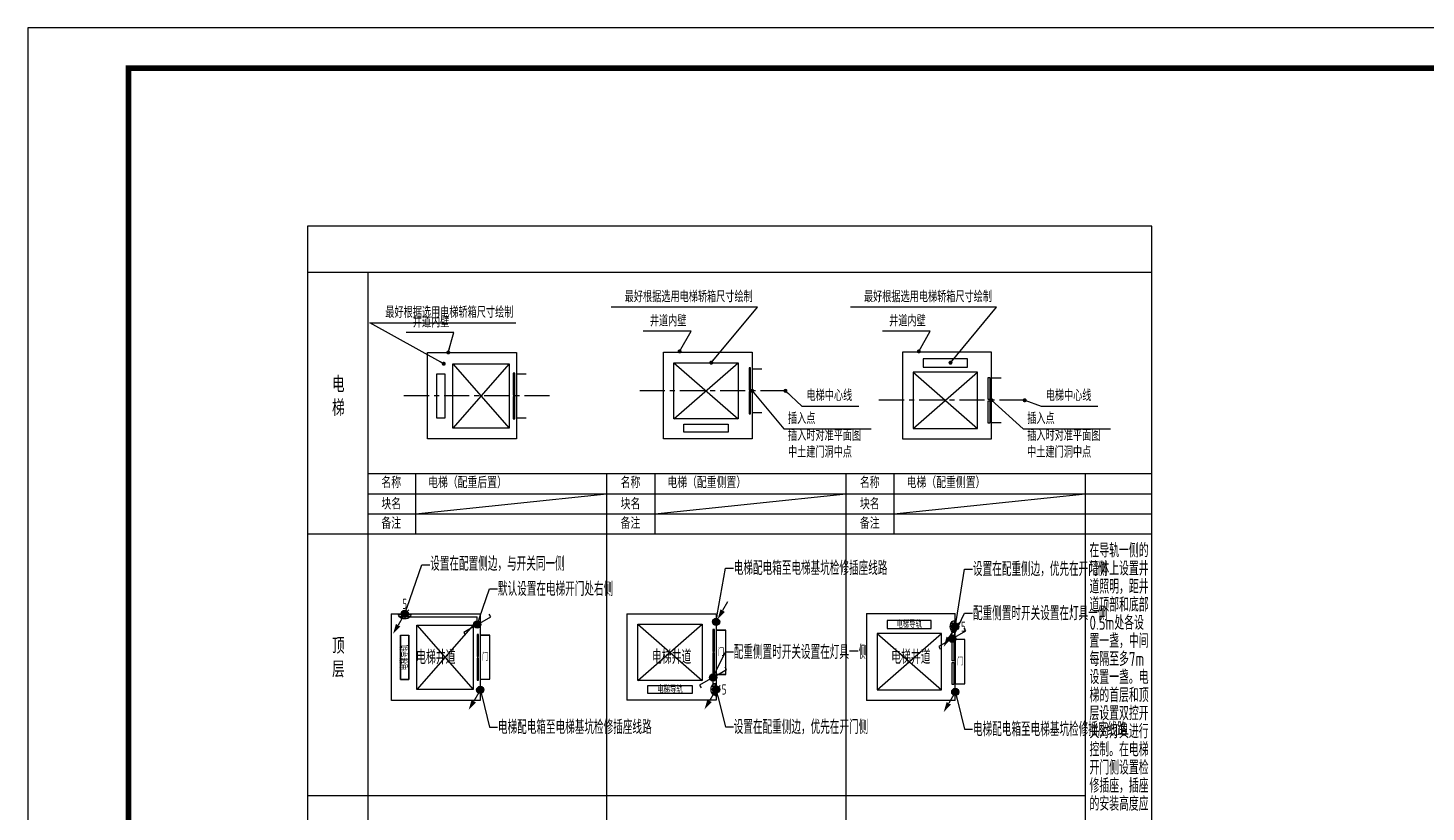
# Model space of a CAD drawing. Header units: millimetres. Extents: x -714894 to -19295, y 3400 to 234118.
# Drawn here: x -319647 to -284877, y 147502 to 166998 of the extents above; entities that cross this region are included whole.
import ezdxf
from ezdxf import colors
from ezdxf.entities.mleader import LeaderData, LeaderLine
from ezdxf.enums import TextEntityAlignment as Align
from ezdxf.math import Vec2, Vec3

# ---------------------------------------------------------------- set-up
doc = ezdxf.new("R2010")
doc.units = ezdxf.units.MM
doc.header["$LTSCALE"] = 500
doc.linetypes.add('CENTER', pattern=[2, 1.25, -0.25, 0.25, -0.25])
for name, color, linetype in [('AD-NAME-ROOM', 9, 'Continuous'), ('AD-POST-ARCH', 51, 'Continuous'), ('AE-EQPM', 70, 'Continuous'), ('AE-FLOR', 151, 'Continuous'), ('AE-WALL', 255, 'Continuous'), ('C-SHET-SHET', 144, 'Continuous'), ('C-XREF-INT', 7, 'Continuous'), ('E-LITE-DEVC', 3, 'Continuous'), ('E-LITE-DIMS', 6, 'Continuous'), ('E-LITE-LITE', 3, 'Continuous'), ('E-LITE-WIRE', 4, 'Continuous'), ('E-POWR-EQPM', 3, 'Continuous'), ('E-UNIV-EL', 140, 'Continuous'), ('E-UNIV-NOTE', 6, 'Continuous')]:
    doc.layers.add(name, color=color, linetype=linetype)
doc.layers.add('AI-门', color=3, linetype='Continuous', plot=False)
doc.layers.add('E-SHET-VPRT', color=5, linetype='Continuous', plot=False)
doc.styles.add('TH-STYLE1', font='Stfangso_0.ttf', dxfattribs={"width": 0.65})
doc.styles.add('TH-STYLE3', font='tssdeng.shx', dxfattribs={"width": 0.65, "bigfont": 'tssdchn.shx'})
doc.dimstyles.new('TH-DIM100', dxfattribs={"dimscale": 100, "dimtxt": 2.5, "dimasz": 2, "dimexe": 1, "dimexo": 1, "dimgap": 1.5, "dimtad": 1, "dimdec": 3, "dimdsep": 46, "dimtxsty": 'TH-STYLE1', "dimblk1": 'ARCHTICK', "dimblk2": 'ARCHTICK', "dimsah": 1, "dimcen": -1, "dimclrd": 256, "dimclre": 256, "dimclrt": 256, "dimazin": 0, "dimtfac": 1, "dimtdec": 3, "dimtix": 1, "dimtmove": 2, "dimatfit": 0, "dimldrblk": 'ARCHTICK', "dimfxl": 2, "dimtolj": 1, "dimtzin": 0, "dimlwd": -1, "dimlwe": -1, "dimarcsym": 0})

# ---------------------------------------------------------------- blocks, each defined once
blk = doc.blocks.new('SH_THAPE_A0L')
blk.add_lwpolyline([(0, 0), (1189, 0), (1189, 841), (0, 841)], close=True)
at = {"const_width": 1.4}
blk.add_lwpolyline([(25, 831), (25, 10), (1179, 10), (1179, 831)], close=True, dxfattribs=at)
blk = doc.blocks.new('_ARCHTICK')
at = {"color": 0, "linetype": 'ByBlock', "const_width": 0.15}
blk.add_lwpolyline([(-0.5, -0.5), (0.5, 0.5)], dxfattribs=at)
blk = doc.blocks.new('电梯（配重后置）')
at = {"layer": 'AE-EQPM'}
for p, q in [((-180, 800), (-1580, -800)), ((-1580, 800), (-180, -800))]:
    blk.add_line(p, q, dxfattribs=at)
for points in [[(-1580, 800), (-180, 800), (-180, -800), (-1580, -800)], [(-1980, 550), (-1780, 550), (-1780, -550), (-1980, -550)], [(-40, 18), (-40, 568), (-80, 568), (-80, 18)], [(-40, -568), (-40, -18), (-80, -18), (-80, -568)]]:
    blk.add_lwpolyline(points, close=True, dxfattribs=at)
at = {"layer": 'AE-FLOR', "extrusion": (0, 0, -1)}
blk.add_line((0, 550), (0, -550), dxfattribs=at)
at = {"layer": 'AE-WALL'}
blk.add_lwpolyline([(240, -550), (0, -550), (0, -1070), (-2210, -1070), (-2210, 1080), (0, 1080), (0, 550), (240, 550)], dxfattribs=at)
blk = doc.blocks.new('电梯（配重侧置）')
at = {"layer": 'AE-EQPM'}
for p, q in [((-1948, 700), (-348, -700)), ((-1948, -700), (-348, 700))]:
    blk.add_line(p, q, dxfattribs=at)
for points in [[(-1948, 700), (-348, 700), (-348, -700), (-1948, -700)], [(-80, 18), (-40, 18), (-40, 568), (-80, 568)], [(-40, -568), (-40, -18), (-80, -18), (-80, -568)], [(-1698, -826), (-598, -826), (-598, -1026), (-1698, -1026)]]:
    blk.add_lwpolyline(points, close=True, dxfattribs=at)
at = {"layer": 'AE-FLOR', "extrusion": (0, 0, -1)}
blk.add_line((0, 550), (0, -550), dxfattribs=at)
at = {"layer": 'AE-WALL'}
blk.add_lwpolyline([(240, -550), (0, -550), (0, -1192), (-2210, -1192), (-2210, 958), (0, 958), (0, 550), (240, 550)], dxfattribs=at)
blk = doc.blocks.new('E-BL317-1')
for p, q in [((-1.5, 0.25), (-1.5, 0)), ((-1.5, 0.25), (1.51, 0.25)), ((1.5, 0), (-1.5, 0)), ((1.5, 0.25), (1.5, 0))]:
    blk.add_line(p, q)
at = {"extrusion": (0, 0, -1)}
blk.add_ellipse((0, 0.25), major_axis=(-1.5, 0), ratio=0.667979, start_param=0, end_param=3.141593, dxfattribs=at)
at = {"layer": 'E-UNIV-EL'}
for p, q in [((-1.29, 0.75), (1.3, 0.75)), ((-0.75, 0.25), (-0.75, 1.12)), ((0, 0.25), (0, 1.25)), ((0.75, 0.25), (0.75, 1.12))]:
    blk.add_line(p, q, dxfattribs=at)
blk = doc.blocks.new('*U1167')
for p, q in [((-1.94, 4.11), (-2.59, 3.73)), ((-0.38, 1.4), (-1.94, 4.11)), ((0.37, 0.1), (1.94, -2.61)), ((1.94, -2.61), (2.59, -2.23))]:
    blk.add_line(p, q)
at = {"const_width": 0.75}
blk.add_lwpolyline([(0.37, 0.75, -1), (-0.38, 0.75, -1)], format="xyb", close=True, dxfattribs=at)
blk.add_circle((0, 0.75), 0.75)
blk = doc.blocks.new('*U286')
for p, q in [((0.38, 1.4), (1.94, 4.11)), ((1.94, 4.11), (2.59, 3.73)), ((-0.38, 0.1), (-1.94, -2.61)), ((-1.94, -2.61), (-2.59, -2.23))]:
    blk.add_line(p, q)
at = {"const_width": 0.75}
blk.add_lwpolyline([(-0.38, 0.75, 1), (0.38, 0.75, 1)], format="xyb", close=True, dxfattribs=at)
blk.add_circle((0, 0.75), 0.75)
blk = doc.blocks.new('E-BLEADER-1')
blk.add_line((0.38, 0.65), (1.63, 2.81))
blk.add_lwpolyline([(1.63, 2.81, 1.25, 0, 0), (2.88, 4.98, 0, 0, 0)], format="xyseb")
at = {"const_width": 0.75}
blk.add_lwpolyline([(-0.38, 0, 1), (0.38, 0, 1)], format="xyb", close=True, dxfattribs=at)
blk.add_circle((0, 0), 0.75)
blk = doc.blocks.new('电梯（配重侧置）2')
at = {"layer": 'AE-EQPM'}
for p, q in [((-1948, -700), (-348, 700)), ((-1948, 700), (-348, -700))]:
    blk.add_line(p, q, dxfattribs=at)
for points in [[(-1948, -700), (-348, -700), (-348, 700), (-1948, 700)], [(-1698, 826), (-598, 826), (-598, 1026), (-1698, 1026)], [(-40, 568), (-40, 18), (-80, 18), (-80, 568)], [(-80, -18), (-40, -18), (-40, -568), (-80, -568)]]:
    blk.add_lwpolyline(points, close=True, dxfattribs=at)
at = {"layer": 'AE-FLOR', "extrusion": (0, 0, -1)}
blk.add_line((0, -550), (0, 550), dxfattribs=at)
at = {"layer": 'AE-WALL'}
blk.add_lwpolyline([(240, 550), (0, 550), (0, 1192), (-2210, 1192), (-2210, -958), (0, -958), (0, -550), (240, -550)], dxfattribs=at)
blk = doc.blocks.new('E-BLEADER-2')
blk.add_line((-2.88, -4.98), (-1.63, -2.81))
at = {"const_width": 0.75}
blk.add_lwpolyline([(-0.38, 0, 1), (0.38, 0, 1)], format="xyb", close=True, dxfattribs=at)
blk.add_lwpolyline([(-1.63, -2.81, 1.25, 0, 0), (-0.38, -0.65, 0, 0, 0)], format="xyseb")
blk.add_circle((0, 0), 0.75)
blk = doc.blocks.new('_DotBlank')
at = {"color": 0, "linetype": 'ByBlock', "lineweight": -2}
blk.add_line((-0.5, 0), (-1, 0), dxfattribs=at)
blk.add_circle((0, 0), 0.5, dxfattribs=at)
blk = doc.blocks.new('E-ANNO04')
blk.add_line((-1, -1), (1, 1))
at = {"style": 'TH-STYLE3', "width": 0.7}
blk.add_attdef('N', text='', height=2.5, dxfattribs=at).set_placement((0, 2.5), align=Align.MIDDLE)

msp = doc.modelspace()

# ---------------------------------------------------------------- linework, layer by layer
for p, q in [((-311197.28, 160916.91), (-311197.28, 134916.91)), ((-311197.28, 155916.91), (-291697.28, 155916.91)), ((-310011.02, 155916.91), (-310011.02, 154416.91)), ((-305247.28, 134916.91), (-305247.28, 155916.91)), ((-304061.02, 155916.91), (-304061.02, 154416.91)), ((-299297.28, 134916.91), (-299297.28, 155916.91)), ((-298111.02, 155916.91), (-298111.02, 154416.91)), ((-293347.28, 134916.91), (-293347.28, 155916.91)), ((-311197.28, 155416.91), (-291697.28, 155416.91)), ((-310011.02, 154916.91), (-305247.28, 155416.91)), ((-304061.02, 154916.91), (-299297.28, 155416.91)), ((-298111.02, 154916.91), (-293347.28, 155416.91)), ((-311197.28, 154916.91), (-291697.28, 154916.91)), ((-312697.28, 154416.91), (-291697.28, 154416.91)), ((-312697.28, 147916.91), (-293347.28, 147916.91))]:
    msp.add_line(p, q)
msp.add_lwpolyline([(-291697.28, 134916.91), (-291697.28, 160916.91), (-312697.28, 160916.91), (-312697.28, 134916.91), (-291697.28, 134916.91)])
at = {"layer": 'AD-POST-ARCH', "color": 8, "linetype": 'CENTER'}
for p, q in [((-300807.38, 157975.15), (-304522.14, 157975.15)), ((-306672.96, 157848.59), (-310328.67, 157848.59)), ((-294857.38, 157740.84), (-298572.14, 157740.84))]:
    msp.add_line(p, q, dxfattribs=at)
at = {"layer": 'AE-EQPM'}
for p, q in [((-307678.73, 158648.59), (-309078.73, 157048.59)), ((-309078.73, 158648.59), (-307678.73, 157048.59)), ((-303581.8, 158675.15), (-301981.8, 157275.15)), ((-303581.8, 157275.15), (-301981.8, 158675.15)), ((-297631.8, 157040.84), (-296031.8, 158440.84)), ((-297631.8, 158440.84), (-296031.8, 157040.84))]:
    msp.add_line(p, q, dxfattribs=at)
for points in [[(-309078.73, 158648.59), (-307678.73, 158648.59), (-307678.73, 157048.59), (-309078.73, 157048.59)], [(-303581.8, 158675.15), (-301981.8, 158675.15), (-301981.8, 157275.15), (-303581.8, 157275.15)], [(-297381.8, 158567.08), (-296281.8, 158567.08), (-296281.8, 158767.08), (-297381.8, 158767.08)], [(-309478.73, 158398.59), (-309278.73, 158398.59), (-309278.73, 157298.59), (-309478.73, 157298.59)], [(-307538.73, 157866.93), (-307538.73, 158416.93), (-307578.71, 158416.93), (-307578.71, 157866.93)], [(-301713.79, 157993.49), (-301673.81, 157993.49), (-301673.81, 158543.49), (-301713.79, 158543.49)], [(-297631.8, 157040.84), (-296031.8, 157040.84), (-296031.8, 158440.84), (-297631.8, 158440.84)], [(-295723.81, 158309.17), (-295723.81, 157759.17), (-295763.79, 157759.17), (-295763.79, 158309.17)], [(-301673.81, 157406.82), (-301673.81, 157956.82), (-301713.79, 157956.82), (-301713.79, 157406.82)], [(-307538.73, 157280.26), (-307538.73, 157830.26), (-307578.71, 157830.26), (-307578.71, 157280.26)], [(-295763.79, 157722.51), (-295723.81, 157722.51), (-295723.81, 157172.51), (-295763.79, 157172.51)], [(-303331.8, 157148.91), (-302231.8, 157148.91), (-302231.8, 156948.91), (-303331.8, 156948.91)]]:
    msp.add_lwpolyline(points, close=True, dxfattribs=at)
at = {"layer": 'AE-FLOR', "extrusion": (0, 0, -1)}
for p, q in [((-307498.73, 158398.59), (-307498.73, 157298.59)), ((-301633.81, 158525.15), (-301633.81, 157425.15)), ((-295683.81, 157190.84), (-295683.81, 158290.84))]:
    msp.add_line(p, q, dxfattribs=at)
at = {"layer": 'AE-WALL'}
for points in [[(-307258.73, 157298.59), (-307498.73, 157298.59), (-307498.73, 156778.59), (-309708.73, 156778.59), (-309708.73, 158928.59), (-307498.73, 158928.59), (-307498.73, 158398.59), (-307258.73, 158398.59)], [(-301393.81, 157425.15), (-301633.81, 157425.15), (-301633.81, 156783), (-303843.81, 156783), (-303843.81, 158933), (-301633.81, 158933), (-301633.81, 158525.15), (-301393.81, 158525.15)], [(-295443.81, 158290.84), (-295683.81, 158290.84), (-295683.81, 158933), (-297893.81, 158933), (-297893.81, 156783), (-295683.81, 156783), (-295683.81, 157190.84), (-295443.81, 157190.84)]]:
    msp.add_lwpolyline(points, dxfattribs=at)
at = {"layer": 'AI-门'}
for points in [[(-302293.81, 152025.15), (-302533.81, 152025.15), (-302533.81, 150925.15), (-302293.81, 150925.15)], [(-308158.73, 151903.59), (-308398.73, 151903.59), (-308398.73, 150803.59), (-308158.73, 150803.59)], [(-296343.81, 151790.84), (-296583.81, 151790.84), (-296583.81, 150690.84), (-296343.81, 150690.84)]]:
    msp.add_lwpolyline(points, close=True, dxfattribs=at)
at = {"layer": 'E-LITE-WIRE'}
for p, q in [((-310149.38, 152353.59), (-308473.73, 152353.59)), ((-308473.73, 152163.59), (-308473.73, 152353.59)), ((-296658.81, 151811.92), (-296658.63, 151982.33)), ((-302608.5, 150679.03), (-302608.81, 150848.91))]:
    msp.add_line(p, q, dxfattribs=at)
at = {"layer": 'E-SHET-VPRT'}
msp.add_lwpolyline([(-291697.28, 162066.91), (-312697.28, 162066.91), (-312697.28, 132366.91), (-291697.28, 132366.91)], close=True, dxfattribs=at)
at = {"layer": 'E-UNIV-NOTE', "color": 3, "const_width": 20}
for points in [[(-308398.73, 152428.59), (-310608.73, 152428.59), (-310608.73, 150278.59), (-308398.73, 150278.59)], [(-302533.81, 152433), (-304743.81, 152433), (-304743.81, 150283), (-302533.81, 150283)], [(-296583.81, 152433), (-298793.81, 152433), (-298793.81, 150283), (-296583.81, 150283)]]:
    msp.add_lwpolyline(points, close=True, dxfattribs=at)
at = {"layer": 'E-UNIV-NOTE', "color": 2}
for points in [[(-297181.8, 152267.08), (-298281.8, 152267.08), (-298281.8, 152067.08), (-297181.8, 152067.08)], [(-310378.73, 151894.69), (-310378.73, 150794.69), (-310178.73, 150794.69), (-310178.73, 151894.69)], [(-303131.8, 150448.91), (-304231.8, 150448.91), (-304231.8, 150648.91), (-303131.8, 150648.91)]]:
    msp.add_lwpolyline(points, close=True, dxfattribs=at)

# ---------------------------------------------------------------- block references
at = {"layer": 'C-SHET-SHET', "xscale": 100, "yscale": 100, "zscale": 100}
msp.add_blockref('SH_THAPE_A0L', (-319647.48, 82897.79), dxfattribs=at)
at = {"layer": 'C-XREF-INT'}
for name, p in [('电梯（配重后置）', (-308398.73, 151348.59)), ('电梯（配重侧置）', (-302533.81, 151475.15)), ('电梯（配重侧置）2', (-296583.81, 151240.84))]:
    msp.add_blockref(name, p, dxfattribs=at)
at = {"layer": 'E-LITE-DEVC', "yscale": 100, "zscale": 100, "rotation": 90}
for name, p, xscale in [('*U1167', (-308398.73, 152163.59), 100), ('*U286', (-296583.81, 151811.92), -100), ('*U286', (-302533.81, 150848.91), -100)]:
    msp.add_blockref(name, p, dxfattribs=dict(at, xscale=xscale))
at = {"layer": 'E-LITE-DIMS', "xscale": 100, "yscale": 100, "zscale": 100}
msp.add_blockref('E-ANNO04', (-310278.73, 152428.59), dxfattribs=at).add_auto_attribs({'N': '5'})
at = {"layer": 'E-LITE-DIMS'}
ref = msp.add_blockref('E-ANNO04', (-296583.81, 152111.92), dxfattribs=dict(at, xscale=100, yscale=100, zscale=100))
ref.add_attrib('N', '5', dxfattribs={"layer": '0', "height": 250, "style": 'TH-STYLE3', "width": 0.7}).set_placement((-296383.81, 152111.92), align=Align.MIDDLE)
ref = msp.add_blockref('E-ANNO04', (-302533.81, 150548.91), dxfattribs=dict(at, xscale=100, yscale=100, zscale=100))
ref.add_attrib('N', '5', dxfattribs={"layer": '0', "height": 250, "style": 'TH-STYLE3', "width": 0.7}).set_placement((-302333.81, 150548.91), align=Align.MIDDLE)
at = {"layer": 'E-LITE-LITE'}
for p, xscale, yscale, zscale, rotation in [((-310278.73, 152428.59), 100, 100, 100, 180), ((-296583.81, 152111.92), 99.99999999999999, 99.99999999999999, 99.99999999999999, 89.86495661408017), ((-302533.81, 150548.91), 99.99999999999999, 99.99999999999999, 99.99999999999999, 89.86495661408017)]:
    msp.add_blockref('E-BL317-1', p, dxfattribs=dict(at, xscale=xscale, yscale=yscale, zscale=zscale, rotation=rotation))
at = {"layer": 'E-POWR-EQPM', "xscale": 100, "yscale": 100, "zscale": 100, "rotation": 180}
for name, p in [('E-BLEADER-2', (-302533.81, 152229.07)), ('E-BLEADER-1', (-310278.73, 152428.59)), ('E-BLEADER-1', (-296583.81, 152111.92)), ('E-BLEADER-1', (-308398.73, 150538.59)), ('E-BLEADER-1', (-302533.81, 150548.91)), ('E-BLEADER-1', (-296583.81, 150486.92))]:
    msp.add_blockref(name, p, dxfattribs=at)

# ---------------------------------------------------------------- texts
at = {"layer": 'AD-NAME-ROOM', "style": 'TH-STYLE1', "width": 0.7}
for s, p in [('名称', (-310612.12, 155582)), ('电梯（配重后置）', (-308715.76, 155582)), ('名称', (-304662.12, 155582)), ('电梯（配重侧置）', (-302765.76, 155582)), ('名称', (-298712.12, 155582)), ('电梯（配重侧置）', (-296815.76, 155582)), ('块名', (-310612.12, 155051.41)), ('块名', (-304662.12, 155051.41)), ('块名', (-298712.12, 155051.41)), ('备注', (-310612.12, 154569.4)), ('备注', (-304662.12, 154569.4)), ('备注', (-298712.12, 154569.4))]:
    msp.add_text(s, height=250, dxfattribs=at).set_placement(p, align=Align.CENTER)
at = {"layer": 'AD-NAME-ROOM', "char_height": 350, "attachment_point": 1, "style": 'TH-STYLE1'}
for s, insert, width in [('电梯', (-312084.31, 158323.99), 571.2557), ('顶层', (-312084.31, 151823.99), 379.5221)]:
    msp.add_mtext(s, dxfattribs=dict(at, insert=insert, width=width))
at = {"layer": 'AD-POST-ARCH', "color": 8, "ltscale": 2, "char_height": 250, "style": 'TH-STYLE1'}
for s, insert, attachment_point in [('\\A1;最好根据选用电梯轿箱尺寸绘制', (-301621.32, 160455.57), 3), ('\\A1;最好根据选用电梯轿箱尺寸绘制', (-295671.32, 160455.57), 3), ('\\A1;最好根据选用电梯轿箱尺寸绘制', (-310759.95, 160066.88), 1), ('\\A1;井道内壁', (-309167.27, 159826.95), 3), ('\\A1;井道内壁', (-303269.75, 159853.51), 3), ('\\A1;井道内壁', (-297319.75, 159853.51), 3), ('\\A1;电梯中心线', (-300286.05, 157998.16), 1), ('\\A1;电梯中心线', (-294336.05, 157998.16), 1), ('\\A1;插入点\\P插入时对准平面图\\P中土建门洞中点', (-300746.18, 157425.06), 1), ('\\A1;插入点\\P插入时对准平面图\\P中土建门洞中点', (-294796.18, 157425.06), 1)]:
    msp.add_mtext(s, dxfattribs=dict(at, insert=insert, attachment_point=attachment_point))
at = {"layer": 'AI-门', "style": 'TH-STYLE3', "width": 0.7}
for p in [(-308278.04, 151353.59), (-302413.12, 151475.15), (-296463.12, 151240.84)]:
    msp.add_text('门', height=175, dxfattribs=at).set_placement(p, align=Align.MIDDLE_CENTER)
at = {"layer": 'E-UNIV-NOTE', "linetype": 'Continuous', "style": 'TH-STYLE3', "width": 0.7}
for s, p in [('在导轨一侧的', (-293247.28, 154008.31)), ('墙体上设置井', (-293247.28, 153558.31)), ('道照明，距井', (-293247.28, 153108.31)), ('道顶部和底部', (-293247.28, 152658.31)), ('0.5m处各设', (-293247.28, 152208.31)), ('置一盏，中间', (-293247.28, 151758.31)), ('每隔至多7m', (-293247.28, 151308.31)), ('设置一盏。电', (-293247.28, 150858.31)), ('梯的首层和顶', (-293247.28, 150408.31)), ('层设置双控开', (-293247.28, 149958.31)), ('关对灯具进行', (-293247.28, 149508.31)), ('控制。在电梯', (-293247.28, 149058.31)), ('开门侧设置检', (-293247.28, 148608.31)), ('修插座，插座', (-293247.28, 148158.31)), ('的安装高度应', (-293247.28, 147708.31))]:
    msp.add_text(s, height=350, dxfattribs=at).set_placement(p, align=Align.MIDDLE_LEFT)
at = {"layer": 'E-UNIV-NOTE', "color": 2, "style": 'TH-STYLE3', "width": 0.7}
for p in [(-297731.8, 152165.7), (-303681.8, 150547.54)]:
    msp.add_text('电梯导轨', height=175, dxfattribs=at).set_placement(p, align=Align.MIDDLE_CENTER)
msp.add_text('电梯导轨', height=175, rotation=90, dxfattribs=at).set_placement((-310278.04, 151344.69), align=Align.MIDDLE_CENTER)
at = {"layer": 'E-UNIV-NOTE', "color": 3, "style": 'TH-STYLE3', "width": 0.7}
for p in [(-309503.73, 151353.59), (-303638.81, 151358), (-297688.81, 151358)]:
    msp.add_text('电梯井道', height=350, dxfattribs=at).set_placement(p, align=Align.MIDDLE_CENTER)

# ---------------------------------------------------------------- leaders
at = {"layer": 'AD-POST-ARCH', "color": 8, "ltscale": 2, "annotation_type": 0, "has_hookline": 1}
for points, hookline_direction, text_width in [([(-302653.89, 158675.15), (-301507.58, 160053.95), (-301607.58, 160053.95)], 1, 3385.91), ([(-296703.89, 158675.15), (-295557.58, 160053.95), (-295657.58, 160053.95)], 1, 3385.91), ([(-309306.61, 158648.59), (-311146.21, 159665.27), (-311046.21, 159665.27)], 0, 3385.91), ([(-309194.21, 158928.59), (-309053.53, 159429.12), (-309153.53, 159429.12)], 1, 941.27), ([(-303441.49, 158955.15), (-303156.01, 159455.68), (-303256.01, 159455.68)], 1, 941.27), ([(-297491.49, 158955.15), (-297206.01, 159455.68), (-297306.01, 159455.68)], 1, 941.27), ([(-301633.81, 157975.15), (-300846.18, 157026.55), (-300746.18, 157026.55)], 0, 1917.99), ([(-300808.04, 157975.15), (-300399.79, 157595.03), (-300299.79, 157595.03)], 0, 1162.61), ([(-295683.81, 157740.84), (-294896.18, 157026.55), (-294796.18, 157026.55)], 0, 1917.99), ([(-294858.04, 157740.84), (-294449.79, 157595.03), (-294349.79, 157595.03)], 0, 1162.61)]:
    msp.add_leader(points, dimstyle='TH-DIM100', override={"dimasz": 1, "dimgap": 1.5, "dimtad": 1, "dimclrd": 8, "dimldrblk": 'Dot'}, dxfattribs=dict(at, hookline_direction=hookline_direction, text_width=text_width))
at = {"layer": 'E-LITE-DIMS'}
ml = msp.add_multileader_mtext('Standard', dxfattribs=at)
ml.set_content('设置在配置侧边，与开关同一侧', color=6, style='TH-STYLE3')
ml.set_leader_properties()
ml.set_arrow_properties(name='DOTBLANK')
ml.build(insert=Vec2(0, 0))
ml.multileader.update_dxf_attribs({"dogleg_length": 2, "arrow_head_size": 180, "scale": 100})
ctx = ml.context
ctx.base_point, ctx.scale, ctx.char_height, ctx.arrow_head_size, ctx.landing_gap_size, ctx.plane_origin = Vec3(-309652.26, 153651.63), 100, 350, 180, 9, Vec3(-310278.73, 152428.59)
notes = []
notes.append((ctx, [(0, (1, 1, 0), (-309852.26, 153651.63), (1, 0), 200, [(0, [(-310278.73, 152428.59)], 0, [])])]))
ctx.mtext.insert, ctx.mtext.flow_direction = Vec3(-309643.26, 153851.43), 5
ml = msp.add_multileader_mtext('Standard', dxfattribs=at)
ml.set_content('电梯配电箱至电梯基坑检修插座线路', color=6, style='TH-STYLE3')
ml.set_leader_properties()
ml.set_arrow_properties(name='DOTBLANK')
ml.build(insert=Vec2(0, 0))
ml.multileader.update_dxf_attribs({"dogleg_length": 2, "arrow_head_size": 180, "scale": 100})
ctx = ml.context
ctx.base_point, ctx.scale, ctx.char_height, ctx.arrow_head_size, ctx.landing_gap_size, ctx.plane_origin = Vec3(-302103.5, 153568.72), 100, 350, 180, 9, Vec3(-301283.81, 152229.07)
notes.append((ctx, [(0, (1, 1, 0), (-302303.5, 153568.72), (1, 0), 200, [(0, [(-302533.81, 152229.07)], 0, [])])]))
ctx.mtext.insert, ctx.mtext.width, ctx.mtext.flow_direction = Vec3(-302094.5, 153743.72), 2615.0329, 5
ml = msp.add_multileader_mtext('Standard', dxfattribs=at)
ml.set_content('设置在配重侧边，优先在开门侧', color=6, style='TH-STYLE3')
ml.set_leader_properties()
ml.set_arrow_properties(name='DOTBLANK')
ml.build(insert=Vec2(0, 0))
ml.multileader.update_dxf_attribs({"dogleg_length": 2, "arrow_head_size": 180, "scale": 100})
ctx = ml.context
ctx.base_point, ctx.scale, ctx.char_height, ctx.arrow_head_size, ctx.landing_gap_size, ctx.plane_origin = Vec3(-296153.5, 153544.71), 100, 350, 180, 9, Vec3(-294279.97, 152321.68)
notes.append((ctx, [(0, (1, 1, 0), (-296353.5, 153544.71), (1, 0), 200, [(0, [(-296583.81, 152111.92)], 0, [])])]))
ctx.mtext.insert, ctx.mtext.width, ctx.mtext.line_spacing_factor, ctx.mtext.flow_direction = Vec3(-296144.5, 153719.71), 2767.2717, 0.771429, 5
ml = msp.add_multileader_mtext('Standard', dxfattribs=at)
ml.set_content('默认设置在电梯开门处右侧', color=6, style='TH-STYLE3')
ml.set_leader_properties()
ml.set_arrow_properties(name='DOTBLANK')
ml.build(insert=Vec2(0, 0))
ml.multileader.update_dxf_attribs({"dogleg_length": 2, "arrow_head_size": 180, "scale": 100})
ctx = ml.context
ctx.base_point, ctx.scale, ctx.char_height, ctx.arrow_head_size, ctx.landing_gap_size, ctx.plane_origin = Vec3(-307968.42, 153049.03), 100, 350, 180, 9, Vec3(-308473.73, 152163.59)
notes.append((ctx, [(0, (1, 1, 0), (-308168.42, 153049.03), (1, 0), 200, [(0, [(-308473.73, 152163.59)], 0, [])])]))
ctx.mtext.insert, ctx.mtext.flow_direction = Vec3(-307959.42, 153224.03), 5
ml = msp.add_multileader_mtext('Standard', dxfattribs=at)
ml.set_content('配重侧置时开关设置在灯具一侧', color=6, style='TH-STYLE3')
ml.set_leader_properties()
ml.set_arrow_properties(name='DOTBLANK')
ml.build(insert=Vec2(0, 0))
ml.multileader.update_dxf_attribs({"dogleg_length": 2, "arrow_head_size": 180, "scale": 100})
ctx = ml.context
ctx.base_point, ctx.scale, ctx.char_height, ctx.arrow_head_size, ctx.landing_gap_size, ctx.plane_origin = Vec3(-296153.5, 152444.71), 100, 350, 180, 9, Vec3(-294158.81, 151811.92)
notes.append((ctx, [(0, (1, 1, 0), (-296353.5, 152444.71), (1, 0), 200, [(0, [(-296658.81, 151811.92)], 0, [])])]))
ctx.mtext.insert, ctx.mtext.width, ctx.mtext.line_spacing_factor, ctx.mtext.flow_direction = Vec3(-296144.5, 152619.71), 2755.7268, 0.771429, 5
ml = msp.add_multileader_mtext('Standard', dxfattribs=at)
ml.set_content('配重侧置时开关设置在灯具一侧', color=6, style='TH-STYLE3')
ml.set_leader_properties()
ml.set_arrow_properties(name='DOTBLANK')
ml.build(insert=Vec2(0, 0))
ml.multileader.update_dxf_attribs({"dogleg_length": 2, "arrow_head_size": 180, "scale": 100})
ctx = ml.context
ctx.base_point, ctx.scale, ctx.char_height, ctx.arrow_head_size, ctx.landing_gap_size, ctx.plane_origin = Vec3(-302103.5, 151481.7), 100, 350, 180, 9, Vec3(-301358.81, 150848.91)
notes.append((ctx, [(0, (1, 1, 0), (-302303.5, 151481.7), (1, 0), 200, [(0, [(-302608.81, 150848.91)], 0, [])])]))
ctx.mtext.insert, ctx.mtext.width, ctx.mtext.flow_direction = Vec3(-302094.5, 151656.7), 2755.7268, 5
ml = msp.add_multileader_mtext('Standard', dxfattribs=at)
ml.set_content('电梯配电箱至电梯基坑检修插座线路', color=6, style='TH-STYLE3')
ml.set_leader_properties()
ml.set_arrow_properties(name='DOTBLANK')
ml.build(insert=Vec2(0, 0))
ml.multileader.update_dxf_attribs({"dogleg_length": 2, "arrow_head_size": 180, "scale": 100})
ctx = ml.context
ctx.base_point, ctx.scale, ctx.char_height, ctx.arrow_head_size, ctx.landing_gap_size, ctx.plane_origin = Vec3(-307968.42, 149614.39), 100, 350, 180, 9, Vec3(-308398.73, 150538.59)
notes.append((ctx, [(0, (1, 1, 0), (-308168.42, 149614.39), (1, 0), 200, [(0, [(-308398.73, 150538.59)], 0, [])])]))
ctx.mtext.insert, ctx.mtext.width, ctx.mtext.flow_direction = Vec3(-307959.42, 149789.39), 2615.0329, 5
ml = msp.add_multileader_mtext('Standard', dxfattribs=at)
ml.set_content('设置在配重侧边，优先在开门侧', color=6, style='TH-STYLE3')
ml.set_leader_properties()
ml.set_arrow_properties(name='DOTBLANK')
ml.build(insert=Vec2(0, 0))
ml.multileader.update_dxf_attribs({"dogleg_length": 2, "arrow_head_size": 180, "scale": 100})
ctx = ml.context
ctx.base_point, ctx.scale, ctx.char_height, ctx.arrow_head_size, ctx.landing_gap_size, ctx.plane_origin = Vec3(-302103.5, 149617.75), 100, 350, 180, 9, Vec3(-301479.97, 148394.71)
notes.append((ctx, [(0, (1, 1, 0), (-302303.5, 149617.75), (1, 0), 200, [(0, [(-302533.81, 150548.91)], 0, [])])]))
ctx.mtext.insert, ctx.mtext.width, ctx.mtext.flow_direction = Vec3(-302094.5, 149792.75), 2767.2717, 5
ml = msp.add_multileader_mtext('Standard', dxfattribs=at)
ml.set_content('电梯配电箱至电梯基坑检修插座线路', color=6, style='TH-STYLE3')
ml.set_leader_properties()
ml.set_arrow_properties(name='DOTBLANK')
ml.build(insert=Vec2(0, 0))
ml.multileader.update_dxf_attribs({"dogleg_length": 2, "arrow_head_size": 180, "scale": 100})
ctx = ml.context
ctx.base_point, ctx.scale, ctx.char_height, ctx.arrow_head_size, ctx.landing_gap_size, ctx.plane_origin = Vec3(-296153.5, 149562.72), 100, 350, 180, 9, Vec3(-294083.81, 150486.92)
notes.append((ctx, [(0, (1, 1, 0), (-296353.5, 149562.72), (1, 0), 200, [(0, [(-296583.81, 150486.92)], 0, [])])]))
ctx.mtext.insert, ctx.mtext.width, ctx.mtext.flow_direction = Vec3(-296144.5, 149737.72), 2615.0329, 5
for ctx, leaders in notes:
    for number, flags, end, landing, length, lines in leaders:
        leader = LeaderData()
        leader.index, (leader.has_last_leader_line, leader.has_dogleg_vector, leader.attachment_direction) = number, flags
        leader.last_leader_point, leader.dogleg_vector, leader.dogleg_length = Vec3(end), Vec3(landing), length
        for number, points, colour, breaks in lines:
            line = LeaderLine()
            line.index, line.vertices, line.color, line.breaks = number, Vec3.list(points), colors.encode_raw_color(colour), breaks
            leader.lines.append(line)
        ctx.leaders.append(leader)

doc.saveas('drawing.dxf')
